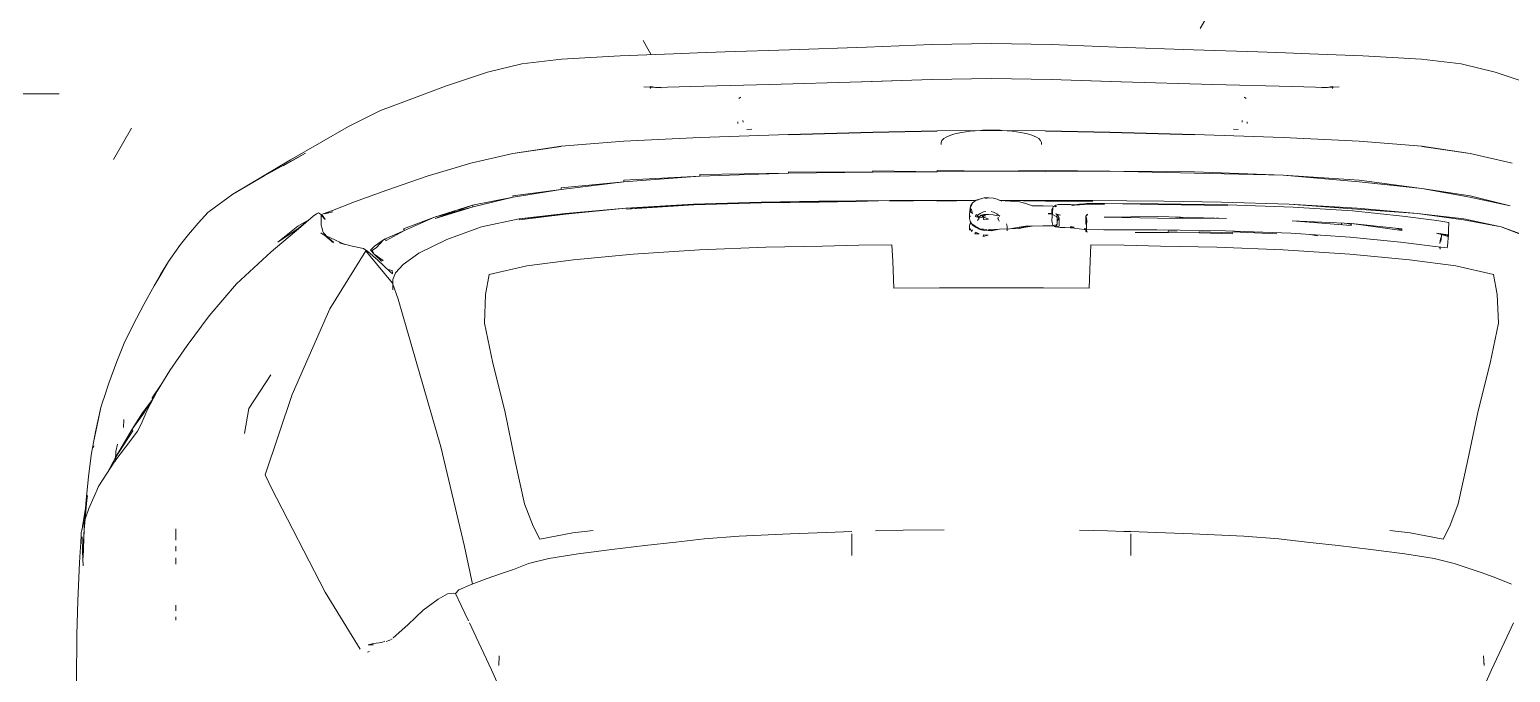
# Model space of a CAD drawing. Header units: millimetres. Extents: x -11245 to 24889, y -43080 to -3800.
# Drawn here: x 16172 to 17546, y -38535 to -37938 of the extents above; entities that cross this region are included whole.
import ezdxf

# ---------------------------------------------------------------- set-up
doc = ezdxf.new("R2010")
doc.units = ezdxf.units.MM
doc.layers.add('A-FLOR-PATT', color=8, linetype='Continuous', lineweight=18)
doc.layers.add('G-IMPT', color=8, linetype='Continuous', lineweight=9)

# ---------------------------------------------------------------- blocks, each defined once
blk = doc.blocks.new('CRT_Fiat Punto - Punto_dwg-985961-PONTOS HIDRÁULICOS GARAGEM')
at = {"layer": 'G-IMPT'}
for p, q in [((828.59, 187.19), (834, 187.49)), ((834, 187.49), (838.93, 187.67)), ((838.93, 187.67), (841.14, 187.75)), ((843.69, 187.84), (841.14, 187.75)), ((843.69, 187.84), (849.64, 188.05)), ((856.75, 188.3), (849.64, 188.05)), ((862.79, 188.52), (856.75, 188.3)), ((868.29, 188.62), (862.79, 188.52)), ((868.29, 188.62), (873.79, 188.52)), ((873.79, 188.52), (879.82, 188.3)), ((879.82, 188.3), (886.94, 188.05)), ((886.94, 188.05), (892.89, 187.84)), ((892.89, 187.84), (895.44, 187.75)), ((897.64, 187.67), (895.44, 187.75)), ((897.64, 187.67), (902.57, 187.49)), ((907.98, 187.19), (902.57, 187.49)), ((821.77, 185.97), (817.89, 184.68)), ((824.93, 186.75), (821.77, 185.97)), ((824.93, 186.75), (828.59, 187.19)), ((907.98, 187.19), (911.64, 186.75)), ((911.64, 186.75), (914.8, 185.97)), ((914.8, 185.97), (918.68, 184.68)), ((814.27, 183.34), (817.89, 184.68)), ((836.18, 184.63), (837.34, 184.55)), ((836.18, 184.63), (837.79, 184.53)), ((836.8, 184.46), (836.8, 184.66)), ((836.8, 184.66), (837.34, 184.55)), ((840.49, 184.64), (837.34, 184.55)), ((840.49, 184.64), (847.84, 184.84)), ((856.3, 185.09), (847.84, 184.84)), ((862.79, 185.29), (856.3, 185.09)), ((856.35, 185.08), (862.79, 185.3)), ((856.35, 185.08), (862.79, 185.29)), ((868.29, 185.39), (862.79, 185.3)), ((868.29, 185.39), (873.79, 185.3)), ((873.79, 185.3), (880.22, 185.08)), ((873.79, 185.29), (880.22, 185.08)), ((873.79, 185.29), (880.27, 185.09)), ((880.27, 185.09), (888.74, 184.84)), ((888.74, 184.84), (896.09, 184.64)), ((896.09, 184.64), (899.24, 184.55)), ((900.39, 184.63), (898.78, 184.53)), ((899.77, 184.66), (899.24, 184.55)), ((900.39, 184.63), (899.24, 184.55)), ((899.77, 184.46), (899.77, 184.66)), ((814.27, 183.34), (811.89, 182.43)), ((837.34, 184.55), (837.79, 184.53)), ((844.97, 183.56), (845.08, 183.63)), ((845.08, 183.63), (845.14, 183.66)), ((891.69, 183.63), (891.63, 183.66)), ((891.69, 183.63), (891.8, 183.56)), ((898.78, 184.53), (899.24, 184.55)), ((808.93, 180.95), (811.89, 182.43)), ((803.56, 177.88), (808.93, 180.95)), ((844.87, 181.24), (844.88, 181.38)), ((845.34, 181.52), (845.35, 181.36)), ((846.16, 180.72), (845.7, 180.69)), ((857.35, 180.44), (863.29, 180.56)), ((857.35, 180.41), (863.29, 180.53)), ((857.35, 180.41), (863.29, 180.53)), ((868.29, 180.6), (863.29, 180.56)), ((865.53, 180.42), (866.33, 180.53)), ((866.33, 180.53), (867.27, 180.59)), ((867.45, 180.61), (867.27, 180.59)), ((867.45, 180.61), (868.27, 180.63)), ((868.27, 180.63), (869.09, 180.61)), ((873.29, 180.56), (868.29, 180.6)), ((869.09, 180.61), (869.27, 180.59)), ((870.21, 180.53), (869.27, 180.59)), ((870.21, 180.53), (871.01, 180.42)), ((879.22, 180.44), (873.29, 180.56)), ((879.22, 180.41), (873.29, 180.53)), ((879.22, 180.41), (873.29, 180.53)), ((890.62, 180.72), (891.07, 180.69)), ((891.43, 181.52), (891.42, 181.36)), ((891.89, 181.38), (891.9, 181.24)), ((824.09, 178.46), (828.55, 179.13)), ((824.09, 178.46), (828.55, 179.11)), ((828.55, 179.11), (824.09, 178.46)), ((828.55, 179.13), (834.34, 179.61)), ((841.36, 179.95), (834.34, 179.61)), ((841.36, 179.95), (849.54, 180.23)), ((849.54, 180.23), (857.35, 180.44)), ((857.35, 180.41), (849.54, 180.19)), ((849.54, 180.19), (857.35, 180.41)), ((863.72, 179.66), (863.64, 179.49)), ((863.64, 179.49), (863.64, 179.3)), ((863.72, 179.66), (863.88, 179.86)), ((864.1, 179.99), (863.88, 179.86)), ((864.1, 179.99), (864.53, 180.17)), ((864.91, 180.28), (864.53, 180.17)), ((864.91, 180.28), (865.53, 180.42)), ((871.62, 180.28), (871.01, 180.42)), ((871.62, 180.28), (872.01, 180.17)), ((872.01, 180.17), (872.44, 179.99)), ((872.44, 179.99), (872.66, 179.86)), ((872.82, 179.66), (872.66, 179.86)), ((872.82, 179.66), (872.9, 179.49)), ((872.9, 179.49), (872.9, 179.3)), ((879.22, 180.44), (887.04, 180.23)), ((879.22, 180.41), (887.04, 180.19)), ((879.22, 180.41), (887.04, 180.19)), ((895.21, 179.95), (887.04, 180.23)), ((902.24, 179.61), (895.21, 179.95)), ((908.02, 179.13), (902.24, 179.61)), ((908.02, 179.13), (912.49, 178.46)), ((908.02, 179.11), (912.49, 178.46)), ((908.02, 179.11), (912.49, 178.46)), ((798.24, 174.72), (803.56, 177.88)), ((804.95, 178.49), (801.14, 176.41)), ((804.95, 178.49), (802.88, 177.33)), ((820.21, 177.57), (824.09, 178.46)), ((916.36, 177.57), (912.49, 178.46)), ((798.24, 174.72), (801.14, 176.41)), ((816.19, 176.36), (812.46, 175.08)), ((816.19, 176.36), (820.21, 177.57)), ((799.53, 175.45), (798.24, 174.72)), ((812.46, 175.08), (809.48, 173.99)), ((798.24, 174.72), (796.06, 173.11)), ((807.46, 173.21), (809.48, 173.99)), ((816.87, 172.6), (820.38, 173.68)), ((834.54, 173.41), (840.79, 173.79)), ((840.79, 173.79), (847.04, 173.98)), ((852.36, 174.05), (847.04, 173.98)), ((852.36, 174.05), (855.79, 174.1)), ((868.04, 174.37), (868.48, 174.33)), ((868.48, 174.33), (868.57, 174.31)), ((868.57, 174.31), (868.82, 174.25)), ((868.89, 174.22), (868.82, 174.25)), ((868.89, 174.22), (869.24, 174.06)), ((869.08, 174.13), (869.24, 174.06)), ((869.08, 174.13), (870.03, 174.07)), ((873.28, 174.07), (869.17, 174.13)), ((870.89, 174), (870.03, 174.07)), ((870.89, 174), (871.47, 173.85)), ((872.06, 173.62), (871.47, 173.85)), ((872.06, 173.62), (873.06, 173.63)), ((873.94, 173.61), (873.06, 173.63)), ((873.29, 174.14), (877.66, 174.13)), ((873.99, 173.53), (874.24, 173.69)), ((874.24, 173.69), (874.49, 173.77)), ((874.68, 173.76), (874.49, 173.77)), ((874.68, 173.76), (875.13, 173.75)), ((875.58, 173.75), (875.13, 173.75)), ((876.89, 173.83), (876.43, 173.79)), ((876.89, 173.83), (877.06, 173.84)), ((877.06, 173.84), (878.73, 173.84)), ((877.66, 174.13), (880.78, 174.1)), ((884.21, 174.06), (880.78, 174.1)), ((889.53, 173.98), (884.21, 174.06)), ((895.78, 173.8), (889.53, 173.98)), ((890.09, 173.72), (896.15, 173.51)), ((795.04, 172.04), (795.98, 173.04)), ((796.06, 173.11), (795.98, 173.04)), ((804.52, 171.68), (805.66, 172.67)), ((805.98, 172.91), (805.66, 172.67)), ((806.15, 172.99), (805.98, 172.91)), ((806.15, 172.99), (806.53, 172.74)), ((806.4, 172.3), (806.39, 172.09)), ((806.59, 172.89), (806.4, 172.79)), ((806.4, 172.73), (806.4, 172.79)), ((806.4, 172.79), (806.69, 172.46)), ((806.4, 172.79), (806.78, 172.39)), ((806.4, 172.73), (806.4, 172.54)), ((806.4, 172.3), (806.4, 172.54)), ((806.53, 172.74), (806.58, 172.7)), ((806.53, 172.74), (806.76, 172.38)), ((806.53, 172.74), (806.53, 172.74)), ((806.58, 172.62), (806.53, 172.74)), ((807.46, 173.21), (806.59, 172.89)), ((806.73, 172.89), (807.48, 173.07)), ((806.73, 172.89), (807.06, 172.99)), ((807.06, 172.99), (807.48, 173.08)), ((821.21, 171.68), (824.69, 172.42)), ((824.69, 172.42), (828.95, 172.92)), ((866.27, 172.87), (866.28, 173.15)), ((866.27, 172.47), (866.27, 172.87)), ((866.31, 173.41), (866.28, 173.15)), ((866.33, 172.72), (866.33, 172.61)), ((866.89, 172.61), (867.03, 172.67)), ((867.08, 172.82), (866.97, 172.71)), ((867, 172.27), (867.14, 172.54)), ((867.08, 172.82), (867.25, 172.94)), ((867.13, 172.49), (867.1, 172.63)), ((867.1, 172.63), (867.11, 172.41)), ((867.11, 172.41), (867.14, 172.54)), ((867.37, 173), (867.25, 172.94)), ((867.56, 172.72), (867.27, 172.73)), ((867.34, 172.56), (867.49, 172.62)), ((867.37, 173), (867.56, 173.08)), ((867.56, 173.08), (867.78, 173.12)), ((867.58, 172.82), (868.01, 172.84)), ((867.74, 172.68), (867.68, 172.79)), ((868.01, 172.84), (868.45, 172.8)), ((868.25, 173.12), (868.47, 173.06)), ((868.45, 172.8), (868.85, 172.7)), ((868.47, 173.06), (868.66, 172.97)), ((868.66, 172.97), (868.78, 172.91)), ((868.95, 172.78), (868.78, 172.91)), ((869.05, 172.67), (868.86, 172.81)), ((869, 172.23), (868.88, 172.51)), ((868.88, 172.51), (868.9, 172.37)), ((868.92, 172.6), (868.89, 172.46)), ((868.92, 172.6), (868.9, 172.37)), ((869.05, 172.67), (868.95, 172.78)), ((873.89, 172.93), (873.51, 172.94)), ((873.55, 172.86), (873.89, 172.91)), ((873.85, 172.26), (873.88, 172.7)), ((873.85, 172.26), (873.88, 172.11)), ((873.86, 173.12), (873.9, 173.29)), ((873.88, 172.7), (873.86, 173.12)), ((873.93, 172.84), (873.86, 172.98)), ((873.92, 172.55), (873.87, 172.44)), ((873.94, 173.41), (873.88, 172.7)), ((873.94, 173.41), (873.88, 172.84)), ((873.88, 172.98), (873.89, 173.12)), ((873.88, 172.84), (873.89, 173.12)), ((873.88, 172.63), (873.88, 172.84)), ((873.88, 172.7), (873.88, 172.84)), ((873.94, 173.41), (873.9, 173.29)), ((874.3, 173.57), (873.94, 173.61)), ((873.94, 173.41), (873.99, 173.53)), ((874.3, 173.57), (874.18, 173.53)), ((874.38, 172.8), (874.23, 172.88)), ((874.23, 172.88), (874.66, 172.78)), ((874.36, 172.48), (874.28, 172.65)), ((874.36, 172.48), (874.35, 172.21)), ((874.38, 172.8), (874.66, 172.78)), ((877, 171.99), (877.01, 172.49)), ((877, 171.99), (877.01, 172.49)), ((877, 171.99), (877.01, 172.49)), ((877.15, 172.87), (877.01, 172.67)), ((877.01, 172.49), (877.01, 172.67)), ((877.08, 172.25), (877.01, 172.67)), ((877.08, 172.25), (877.01, 172.67)), ((877.01, 172.49), (877.01, 172.67)), ((877.01, 172.49), (877.01, 172.67)), ((877.01, 172.67), (877.08, 172.41)), ((877.09, 172.72), (877.15, 172.87)), ((885.29, 172.49), (886.37, 172.58)), ((885.29, 172.49), (886.37, 172.58)), ((889.06, 172.5), (889.28, 172.48)), ((889.06, 172.5), (889.28, 172.48)), ((901.63, 173.17), (896.15, 173.51)), ((901.63, 173.17), (906.25, 172.69)), ((909.42, 172.28), (906.25, 172.69)), ((910.51, 172.11), (909.42, 172.28)), ((793.43, 170.05), (794.16, 171)), ((795.04, 172.04), (794.16, 171)), ((804.52, 171.68), (801.78, 169.39)), ((806.6, 170.99), (806.36, 171.13)), ((806.36, 171.13), (806.73, 170.88)), ((806.41, 171.85), (806.39, 172.09)), ((806.41, 171.85), (806.48, 171.54)), ((806.56, 171.26), (806.48, 171.54)), ((806.56, 171.26), (806.61, 171.14)), ((807.25, 170.68), (806.6, 170.99)), ((806.61, 171.14), (806.99, 170.73)), ((817.99, 170.51), (821.21, 171.68)), ((866.25, 171.78), (866.32, 172.04)), ((866.25, 171.78), (866.25, 171.59)), ((866.25, 171.4), (866.25, 171.59)), ((866.48, 171.27), (866.31, 171.52)), ((866.48, 171.27), (866.53, 171.42)), ((867.34, 171.43), (867.54, 171.48)), ((868.32, 171.34), (868.12, 171.44)), ((869.03, 171.49), (869.98, 171.52)), ((869.68, 171.98), (869.73, 171.72)), ((869.73, 171.72), (869.73, 171.53)), ((869.73, 171.34), (869.73, 171.53)), ((870.85, 171.54), (871.43, 171.66)), ((873.91, 171.78), (873.03, 171.79)), ((873.91, 171.98), (873.88, 172.11)), ((873.91, 171.98), (873.96, 171.86)), ((874.27, 171.8), (873.91, 171.78)), ((874.2, 171.7), (873.96, 171.86)), ((874.15, 171.89), (874.18, 171.89)), ((874.2, 171.7), (874.64, 171.63)), ((874.35, 171.93), (874.35, 172.21)), ((874.64, 171.63), (875.09, 171.62)), ((875.09, 171.62), (875.55, 171.6)), ((875.93, 171.58), (875.73, 171.6)), ((876.39, 171.52), (875.93, 171.58)), ((876.85, 171.46), (876.39, 171.52)), ((876.85, 171.54), (877.02, 171.52)), ((877.02, 171.44), (876.85, 171.46)), ((876.99, 171.29), (876.99, 171.49)), ((876.99, 171.29), (876.99, 171.49)), ((876.99, 171.29), (876.99, 171.49)), ((876.99, 171.29), (877.06, 171.37)), ((876.99, 171.29), (877.06, 171.37)), ((876.99, 171.29), (877.12, 171.19)), ((876.99, 171.29), (877.12, 171.19)), ((877, 171.99), (877.08, 172.25)), ((877, 171.99), (877.08, 172.25)), ((877, 171.99), (877.07, 171.81)), ((877, 171.99), (877.07, 171.81)), ((878.67, 171.43), (877.02, 171.44)), ((877.06, 171.37), (877.07, 171.81)), ((877.12, 171.19), (877.06, 171.37)), ((877.07, 171.81), (877.08, 172.25)), ((878.67, 171.43), (883.56, 171.41)), ((884.6, 171.17), (881.56, 171.17)), ((883.56, 171.41), (889.91, 171.32)), ((884.6, 171.34), (885.43, 171.28)), ((884.6, 171.34), (885.43, 171.28)), ((884.6, 171.25), (884.6, 171.17)), ((884.6, 171.25), (884.6, 171.17)), ((884.6, 171.17), (887.46, 171.14)), ((887.47, 171.22), (887.46, 171.14)), ((887.47, 171.22), (887.46, 171.14)), ((890.56, 171.06), (887.46, 171.14)), ((890.57, 171.14), (887.47, 171.22)), ((889.91, 171.32), (895.94, 171.1)), ((890.57, 171.23), (894.65, 171.05)), ((890.57, 171.23), (894.65, 171.05)), ((898.4, 170.87), (897.69, 170.99)), ((898.4, 170.87), (897.69, 170.99)), ((900.61, 172.04), (900.6, 171.9)), ((900.61, 172.04), (900.6, 171.9)), ((901.12, 172.01), (901.52, 171.92)), ((901.12, 172.01), (901.52, 171.92)), ((906.18, 171.43), (905.59, 171.57)), ((906.18, 171.43), (905.59, 171.57)), ((909.76, 171.07), (909.84, 171)), ((909.76, 171.07), (909.84, 171)), ((909.83, 170.82), (909.84, 171)), ((909.83, 170.82), (909.84, 171)), ((909.84, 171.03), (909.98, 171.03)), ((910.37, 170.91), (909.86, 170.97)), ((910.39, 170.99), (910.37, 170.8)), ((910.46, 170.97), (910.45, 170.81)), ((910.46, 170.66), (910.47, 170.93)), ((910.49, 171.14), (910.47, 171.51)), ((910.47, 171.51), (910.47, 170.93)), ((910.47, 170.93), (910.48, 171.28)), ((910.49, 171.14), (910.47, 170.93)), ((910.49, 171.64), (910.48, 171.28)), ((910.51, 171.85), (910.49, 171.64)), ((910.51, 171.85), (910.51, 172.11)), ((792.9, 169.31), (793.43, 170.05)), ((806.73, 170.88), (807.54, 170.22)), ((806.99, 170.73), (807.53, 170.27)), ((807.25, 170.68), (808.59, 170.05)), ((808.08, 170.23), (808.59, 170.05)), ((808.08, 170.23), (809.25, 169.91)), ((809.25, 169.91), (810.31, 169.69)), ((810.31, 169.69), (810.71, 169.42)), ((815.43, 169.25), (817.99, 170.51)), ((910.35, 169.76), (909.25, 169.87)), ((909.72, 169.83), (909.64, 169.72)), ((909.72, 169.83), (909.64, 169.72)), ((909.69, 170.16), (909.74, 170.59)), ((909.7, 169.63), (909.72, 169.82)), ((909.7, 169.63), (909.72, 169.82)), ((909.7, 169.63), (909.72, 169.82)), ((909.83, 170.82), (909.74, 170.59)), ((909.83, 170.82), (909.74, 170.59)), ((909.77, 170.33), (909.83, 170.82)), ((909.77, 170.33), (909.83, 170.82)), ((910.35, 169.76), (910.38, 169.89)), ((910.38, 169.89), (910.42, 170.27)), ((910.46, 170.66), (910.42, 170.27)), ((790.98, 166.26), (792.31, 168.49)), ((792.31, 168.49), (791.58, 167.28)), ((791.72, 167.49), (792.31, 168.49)), ((792.31, 168.49), (792.9, 169.31)), ((798.6, 166.44), (801.78, 169.39)), ((807.2, 164.12), (810.53, 169.47)), ((810.53, 169.47), (810.78, 169.17)), ((810.71, 169.42), (811.62, 168.62)), ((810.78, 169.17), (813, 166.5)), ((811.62, 168.62), (812.77, 167.55)), ((813.96, 168.21), (813.26, 167.46)), ((815.43, 169.25), (813.96, 168.21)), ((790.98, 166.26), (791.72, 167.49)), ((790.98, 166.26), (791.58, 167.28)), ((812.98, 167.36), (812.77, 167.55)), ((813.03, 166.83), (813.26, 167.46)), ((813.03, 166.49), (813.03, 166.83)), ((790.02, 164.53), (790.98, 166.26)), ((798.6, 166.44), (796.05, 163.47)), ((813.5, 165.01), (813, 166.5)), ((813.03, 166.49), (813.03, 165.87)), ((789.01, 162.57), (790.02, 164.53)), ((803.73, 156.2), (807.2, 164.12)), ((817.46, 151.37), (813.5, 165.01)), ((794.03, 160.73), (796.05, 163.47)), ((789.01, 162.57), (788.22, 160.96)), ((787.53, 159.26), (788.22, 160.96)), ((794.03, 160.73), (792.43, 158.44)), ((787.53, 159.26), (786.81, 157.25)), ((786.39, 156.03), (786.81, 157.25)), ((792.43, 158.44), (791.26, 156.53)), ((786.2, 155.51), (786.39, 156.03)), ((803.73, 156.2), (801.22, 148.78)), ((786.07, 155.02), (785.37, 151.77)), ((786.07, 155.02), (785.57, 152.76)), ((786.07, 155.02), (785.84, 153.95)), ((786.07, 155.02), (786.2, 155.51)), ((785.84, 153.95), (785.37, 151.77)), ((788.14, 153.17), (788.19, 153.89)), ((789.77, 153.47), (789.44, 152.83)), ((785.37, 151.77), (785.19, 150.79)), ((785.57, 152.76), (785.37, 151.77)), ((788.82, 151.99), (787.36, 150.07)), ((788.82, 151.99), (789.44, 152.83)), ((785.19, 150.79), (785.14, 150.36)), ((785.41, 151.47), (785.38, 151.33)), ((787.46, 150.95), (787.41, 150.18)), ((787.46, 150.95), (787.59, 151.62)), ((819.65, 142.18), (817.46, 151.37)), ((784.93, 148.6), (785.14, 150.36)), ((785.88, 147.79), (787.36, 150.07)), ((787.44, 150.36), (787.4, 150.12)), ((787.41, 150.18), (787.41, 150.02)), ((784.93, 148.6), (784.7, 146.47)), ((785.88, 147.79), (784.94, 145.69)), ((785.86, 147.75), (785.74, 147.49)), ((801.22, 148.78), (801.82, 147.57)), ((784.76, 146.45), (784.51, 143.71)), ((784.54, 144.45), (784.7, 146.47)), ((784.82, 146.88), (784.59, 145.33)), ((784.76, 146.45), (784.82, 146.88)), ((801.82, 147.57), (806.77, 137.97)), ((784.4, 144.09), (784.94, 145.69)), ((784.41, 144.24), (784.59, 145.33)), ((784.25, 143.46), (784.4, 144.09)), ((784.31, 143.64), (784.33, 143.77)), ((784.41, 144.24), (784.33, 143.77)), ((784.44, 141.17), (784.51, 143.71)), ((784.54, 144.45), (784.46, 142.57)), ((792.97, 143.17), (792.97, 143.81)), ((853.87, 143.51), (855.4, 143.56)), ((860.15, 143.67), (857.58, 143.62)), ((863.92, 143.7), (860.15, 143.67)), ((876.42, 143.67), (878.99, 143.61)), ((880.51, 143.57), (878.99, 143.61)), ((881.17, 143.55), (880.51, 143.57)), ((882.7, 143.51), (881.17, 143.55)), ((784.15, 141.68), (784.2, 142.55)), ((784.23, 143.18), (784.2, 142.55)), ((784.25, 143.46), (784.23, 143.18)), ((784.33, 143.06), (784.38, 141.72)), ((784.46, 142.57), (784.45, 142.09)), ((792.97, 142.75), (792.97, 143.39)), ((792.97, 141.74), (792.97, 142.22)), ((833.25, 141.9), (836.28, 142.26)), ((836.28, 142.26), (839.15, 142.59)), ((839.15, 142.59), (841.76, 142.88)), ((841.76, 142.88), (844.98, 143.13)), ((844.98, 143.13), (849.71, 143.35)), ((849.71, 143.35), (853.87, 143.51)), ((855.4, 143.36), (855.4, 143.24)), ((855.4, 142.94), (855.4, 143.24)), ((855.4, 142.24), (855.4, 142.94)), ((855.4, 141.34), (855.4, 142.24)), ((881.17, 143.36), (881.17, 143.24)), ((881.17, 142.94), (881.17, 143.24)), ((881.17, 142.94), (881.17, 142.24)), ((881.17, 142.24), (881.17, 141.34)), ((882.7, 143.51), (886.86, 143.35)), ((891.59, 143.13), (886.86, 143.35)), ((891.59, 143.13), (894.81, 142.88)), ((897.42, 142.59), (894.81, 142.88)), ((897.42, 142.59), (900.29, 142.26)), ((903.32, 141.9), (900.29, 142.26)), ((784.15, 141.68), (784.1, 140.69)), ((784.42, 140.39), (784.38, 141.72)), ((784.44, 141.17), (784.45, 142.09)), ((792.97, 140.54), (792.97, 141.12)), ((820.37, 138.7), (819.65, 142.18)), ((827.41, 141.06), (825.55, 140.6)), ((830.13, 141.49), (827.41, 141.06)), ((830.13, 141.49), (833.25, 141.9)), ((903.32, 141.9), (906.44, 141.49)), ((906.44, 141.49), (909.16, 141.06)), ((909.16, 141.06), (911.02, 140.6)), ((784.03, 139.28), (784.1, 140.69)), ((821.72, 139.21), (822.96, 139.65)), ((822.96, 139.65), (824.17, 140.04)), ((824.17, 140.04), (825.55, 140.6)), ((912.38, 140.14), (911.02, 140.6)), ((912.38, 140.14), (913.6, 139.74)), ((914.84, 139.29), (913.6, 139.74)), ((784.03, 139.28), (783.94, 137.15)), ((818.81, 137.85), (819.12, 138.18)), ((819.12, 138.18), (820.24, 138.66)), ((820.24, 138.66), (821.72, 139.21)), ((914.84, 139.29), (916.3, 138.71)), ((783.85, 134.04), (783.94, 137.15)), ((792.97, 136.47), (792.97, 136.76)), ((806.77, 137.97), (809.02, 134.29)), ((817.19, 137.3), (815.83, 136.3)), ((818.08, 137.79), (817.19, 137.3)), ((818.08, 137.79), (818.21, 137.85)), ((818.21, 137.85), (818.62, 137.88)), ((818.8, 137.83), (818.62, 137.88)), ((819.34, 136.72), (818.81, 137.85)), ((820, 135.31), (819.34, 136.72)), ((792.97, 136.24), (792.97, 136.55)), ((792.97, 135.38), (792.97, 135.67)), ((815.83, 136.3), (814.39, 134.93)), ((783.85, 134.04), (783.8, 129.67)), ((809.02, 134.29), (810, 132.7)), ((814.39, 134.93), (813.05, 133.75)), ((820.71, 133.8), (820.09, 135.12)), ((916.48, 135.12), (915.86, 133.8)), ((811.24, 133.23), (810.73, 133.1)), ((810.73, 133.1), (811.22, 133.1)), ((811.24, 133.23), (812.01, 133.32)), ((812.28, 133.43), (812.01, 133.32)), ((812.74, 133.54), (812.4, 133.41)), ((812.74, 133.54), (812.97, 133.66)), ((820.71, 133.8), (822.12, 130.78)), ((915.86, 133.8), (914.45, 130.78)), ((810.68, 132.43), (810.88, 132.47)), ((822.85, 132.08), (822.8, 131.19)), ((822.8, 131.19), (822.81, 131.48)), ((913.72, 132.08), (913.77, 131.19)), ((913.77, 131.19), (913.76, 131.48)), ((822.12, 130.78), (822.73, 129.39)), ((914.45, 130.78), (913.84, 129.39))]:
    blk.add_line(p, q, dxfattribs=at)
at = {"layer": 'G-IMPT', "flags": 128}
for points in [[(868.29, 176.85), (863.29, 176.76), (857.35, 176.73), (849.54, 176.64), (841.36, 176.38), (834.35, 175.84), (828.57, 175.15), (824.12, 174.42), (820.43, 173.55), (816.94, 172.47), (818.73, 173.1)], [(868.29, 176.85), (863.29, 176.9), (863.29, 176.76), (857.35, 176.87), (857.35, 176.73), (849.54, 176.78), (849.54, 176.64), (841.36, 176.52), (841.36, 176.38), (834.34, 175.99), (834.35, 175.84), (828.55, 175.29), (828.57, 175.15), (824.09, 174.55), (824.12, 174.42), (820.38, 173.68)], [(819.1, 173.23), (820.38, 173.68), (820.43, 173.55), (816.87, 172.6), (814.11, 171.37), (812.4, 170.44), (812.26, 170.57)], [(840.79, 173.79), (834.55, 173.34), (840.8, 173.72), (834.54, 173.41), (828.97, 172.86), (824.71, 172.35), (824.69, 172.42), (828.97, 172.86), (828.95, 172.92), (834.54, 173.41)], [(866.85, 174.12), (863.29, 174.07), (863.29, 174.14), (866.88, 174.14)], [(867.75, 174.32), (868.04, 174.37), (867.62, 174.38), (867.18, 174.25), (866.89, 174.15), (866.55, 173.9), (866.47, 173.74), (866.31, 173.41), (866.46, 173.26), (866.54, 172.92)], [(866.54, 172.92), (866.34, 173.09), (866.31, 173.41), (866.35, 173.61), (866.55, 173.9)], [(867, 174.15), (867.18, 174.25), (867.35, 174.27)], [(869.06, 174.14), (873.29, 174.14), (877.65, 174.06), (873.28, 174.07)], [(812.17, 170.48), (811.5, 169.79), (811.11, 169.52), (811.31, 169.17), (810.95, 169.53), (811.34, 169.91), (812.26, 170.57), (814.11, 171.37), (814.01, 171.51), (816.87, 172.6)], [(866.27, 172.47), (866.32, 172.21), (866.55, 171.85)], [(867.28, 172.75), (867.58, 172.82), (867.56, 172.72)], [(867.68, 172.79), (867.49, 172.62), (867.61, 172.65)], [(873.92, 173.29), (873.89, 173.12), (873.86, 173.27), (873.94, 173.41)], [(873.93, 172.84), (874.14, 172.72), (874.28, 172.65), (874.38, 172.8), (874.55, 172.54), (874.54, 172.15), (874.54, 171.77), (874.43, 171.7), (874.27, 171.8)], [(874.35, 172.21), (874.55, 172.54), (874.28, 172.65)], [(866.32, 172.04), (866.32, 171.91), (866.37, 172.13)], [(868.42, 171.37), (867.99, 171.35), (867.56, 171.39), (867.16, 171.49), (866.82, 171.65), (866.55, 171.85), (866.39, 172.09)], [(866.49, 171.96), (866.77, 171.75), (867.16, 171.49), (867.54, 171.48), (867.99, 171.35), (867.99, 171.43), (868.44, 171.46), (869.03, 171.49), (868.42, 171.37)], [(867.86, 171.45), (867.65, 171.35), (867.34, 171.43), (867.08, 171.56), (866.93, 171.67)], [(873.03, 171.79), (872.06, 171.77), (871.44, 171.77), (870.84, 171.65)], [(870.84, 171.65), (871.43, 171.66), (872.06, 171.77)], [(874.35, 171.93), (874.27, 171.8), (874.29, 171.92)], [(875.55, 171.68), (875.73, 171.68), (875.93, 171.66)], [(875.93, 171.66), (875.73, 171.6), (875.55, 171.6)], [(895.94, 171.1), (901.4, 170.75), (906.06, 170.27), (909.25, 169.87)], [(910.46, 170.97), (909.38, 171.11), (910.45, 170.81)], [(915.09, 162.8), (914.99, 165.45), (914.65, 167.3), (911.17, 168.09), (906.87, 168.64), (901.36, 169.16), (895.23, 169.58), (889.1, 169.81), (883.89, 169.92), (880.53, 170), (877.47, 170.04), (877.4, 168.51), (877.3, 166.02), (873.09, 166.05), (868.29, 166.05), (863.48, 166.05), (859.27, 166.02), (859.17, 168.51), (859.1, 170.04), (856.04, 170), (852.68, 169.92), (847.47, 169.81), (841.34, 169.58), (835.21, 169.16), (829.7, 168.64), (825.4, 168.09), (821.92, 167.3), (821.58, 165.45), (821.48, 162.8), (822.24, 159.09), (823.35, 154.7), (824.32, 150.04), (825.18, 146.13), (825.97, 144.04), (826.59, 142.85), (829.63, 143.44), (831.5, 143.66)], [(913.22, 154.7), (914.33, 159.09), (915.09, 162.8), (914.99, 165.45), (914.65, 167.3), (911.17, 168.09), (906.87, 168.64), (901.36, 169.16), (895.23, 169.58), (889.1, 169.81), (883.89, 169.92), (880.53, 170), (877.47, 170.04), (877.4, 168.51), (877.3, 166.02), (873.09, 166.05), (868.29, 166.05), (863.48, 166.05), (859.27, 166.02), (859.17, 168.51), (859.1, 170.04), (856.04, 170), (852.68, 169.92), (847.47, 169.81), (841.34, 169.58), (835.21, 169.16), (829.7, 168.64), (825.4, 168.09), (821.92, 167.3), (821.58, 165.45), (821.48, 162.8), (822.24, 159.09), (823.35, 154.7), (824.32, 150.04), (825.18, 146.13), (825.97, 144.04), (826.59, 142.85), (829.63, 143.44), (831.5, 143.66)], [(812.6, 167.77), (812.96, 167.67), (812.98, 167.38)], [(905.07, 143.66), (906.94, 143.44), (909.98, 142.85), (910.6, 144.04), (911.39, 146.13), (912.25, 150.04), (913.22, 154.7), (914.33, 159.09), (915.09, 162.8)], [(801.76, 158.02), (799.72, 154.93), (799.31, 152.61)], [(791.58, 157.05), (790.79, 155.89), (790.83, 155.75), (789.95, 154.36), (788.96, 153.01)], [(788.96, 153.01), (789.91, 154.51), (790.83, 155.75), (790.95, 155.96)], [(791.22, 156.45), (790.35, 154.77), (789.77, 153.47)], [(905.07, 143.66), (906.94, 143.44), (909.98, 142.85), (910.6, 144.04), (911.39, 146.13), (912.25, 150.04), (913.22, 154.7)], [(786.63, 148.94), (787.41, 150.38), (789, 152.86), (788.96, 153.01), (787.41, 150.38), (787.54, 150.3)]]:
    blk.add_lwpolyline(points, dxfattribs=at)
for points in [[(916.18, 173.63), (912.46, 174.42), (908.02, 175.24), (902.23, 175.84), (895.21, 176.47), (887.04, 176.64), (879.22, 176.82), (873.29, 176.76), (868.29, 176.85), (873.29, 176.9), (879.22, 176.82), (887.04, 176.78), (895.21, 176.47), (902.24, 175.99), (908.02, 175.24), (912.49, 174.55)], [(840.8, 173.72), (847.05, 173.91), (852.37, 173.98), (855.8, 174.03), (858.91, 174.13), (858.92, 174.06), (863.29, 174.14), (858.91, 174.13), (855.79, 174.1), (855.8, 174.03), (852.36, 174.05), (852.37, 173.98), (847.04, 173.98)], [(875.58, 173.75), (875.77, 173.67), (875.97, 173.68), (876.43, 173.72), (876.89, 173.77), (877.06, 173.78), (878.73, 173.77), (877.06, 173.84), (876.89, 173.77), (876.43, 173.79), (875.97, 173.74), (875.77, 173.73)], [(878.73, 173.84), (883.67, 173.75), (890.08, 173.66), (890.09, 173.72), (883.68, 173.81)], [(918.56, 170.45), (915.35, 171.68), (911.86, 172.35), (907.62, 172.93), (902.02, 173.34), (895.78, 173.8), (902.04, 173.41), (907.62, 172.93), (911.89, 172.42), (915.35, 171.68), (918.59, 170.51), (921.14, 169.25)], [(802.39, 170.27), (804.27, 171.54), (805.25, 172.34), (804.25, 171.75)], [(866.78, 172.64), (867.16, 172.55), (867.59, 172.58), (867.3, 172.78), (867.16, 172.55), (866.87, 172.83)], [(868.01, 172.4), (867.56, 172.36), (867.59, 172.58)], [(873.88, 172.98), (873.88, 172.83), (873.86, 172.98), (873.86, 173.12)], [(878.7, 172.59), (883.62, 172.66), (889.99, 172.47), (883.61, 172.5)], [(866.75, 171.06), (867.14, 171.05), (866.8, 171.21)], [(867.53, 170.79), (867.98, 170.91), (867.55, 170.95)], [(870.85, 171.54), (869.98, 171.52), (870.84, 171.65)], [(906.18, 171.51), (901.53, 171.99), (896.04, 172.25), (901.51, 171.83), (901.53, 171.99), (906.17, 171.35)], [(811.31, 169.17), (812.14, 168.59), (811.97, 168.52)]]:
    blk.add_lwpolyline(points, close=True, dxfattribs=at)
blk = doc.blocks.new('CRT_Fiat Punto - Fiat punto 2-985965-PONTOS HIDRÁULICOS GARAGEM')
at = {"xscale": 10.05298727948713, "yscale": 10.05298727948713, "zscale": 10.05298727948713}
blk.add_blockref('CRT_Fiat Punto - Punto_dwg-985961-PONTOS HIDRÁULICOS GARAGEM', (-8728.9, 102.4), dxfattribs=at)

msp = doc.modelspace()

# ---------------------------------------------------------------- hatches: boundary and pattern name
at = {"layer": 'A-FLOR-PATT', "lineweight": 9}
h = msp.add_hatch(dxfattribs=at)
h.set_pattern_fill('FP_1', color=9, style=0, pattern_type=2)
h.set_pattern_definition([(0, (60868.92, 0), (812.8, 203.2), [33.528, -576.072, 33.528, -576.072, -3251.2]), (0, (60868.92, 0), (812.8, 203.2), [-1219.2, 33.528, -1185.672, 33.528, -576.072, -1422.4]), (0, (60868.92, 0), (812.8, 203.2), [-3048, 33.528, -372.872, 33.528, -982.472]), (120, (61173.72, 101.6), (-582.37636, 602.30545), [33.528, -576.072, 33.528, -576.072, -3251.2]), (120, (61173.72, 101.6), (-582.37636, 602.30545), [-1219.2, 33.528, -1185.672, 33.528, -576.072, -1422.4]), (120, (61173.72, 101.6), (-582.37636, 602.30545), [-3048, 33.528, -372.872, 33.528, -982.472]), (240, (61275.32, 508), (-230.42364, -805.50545), [33.528, -576.072, 33.528, -576.072, -3251.2]), (240, (61275.32, 508), (-230.42364, -805.50545), [-1219.2, 33.528, -1185.672, 33.528, -576.072, -1422.4]), (240, (61275.32, 508), (-230.42364, -805.50545), [-3048, 33.528, -372.872, 33.528, -982.472])])
h.paths.add_polyline_path([(15159.3, -39194.7), (15159.3, -38320.7), (15074.3, -38319.7), (15074.3, -38220.7), (15084.3, -38220.7), (15084.3, -37249.7), (14884.3, -37249.7), (14884.3, -37259.7), (12284.3, -37259.7), (12284.3, -37249.7), (12084.3, -37249.7), (12084.3, -42889.7), (15084.3, -42889.7), (15084.3, -41918.7), (15074.3, -41918.7), (15074.3, -41818.7), (15159.3, -41818.7), (15159.3, -40944.7), (15129.3, -40944.7), (15129.3, -39194.7)])
h.paths.add_polyline_path([(21264.3, -43069.7), (21264.3, -41379.7), (21254.3, -41379.7), (21254.3, -41324.7), (21255.8, -41321.1), (21259.3, -41319.7), (21414.3, -41319.7), (21414.3, -41329.7), (21449.3, -41329.7), (21452.8, -41331.1), (21454.3, -41334.7), (21454.3, -41379.7), (21444.3, -41379.7), (21444.3, -42879.7), (24444.3, -42879.7), (24444.3, -40429.7), (21444.3, -40429.7), (21444.3, -40479.7), (21454.3, -40479.7), (21454.3, -40524.7), (21452.8, -40528.2), (21449.3, -40529.7), (22244.3, -40529.7), (22244.3, -40559.7), (21444.3, -40559.7), (21444.3, -40529.7), (21414.3, -40529.7), (21414.3, -40539.7), (21259.3, -40539.7), (21255.8, -40538.2), (21254.3, -40534.7), (21254.3, -40479.7), (21264.3, -40479.7), (21264.3, -40048.7), (21254.3, -40048.7), (21254.3, -39948.7), (21264.3, -39948.7), (21264.3, -37550.7), (21254.3, -37549.7), (21254.3, -37469.7), (15264.3, -37469.7), (15264.3, -38220.7), (15274.3, -38220.7), (15274.3, -38320.7), (15189.3, -38320.7), (15189.3, -39194.7), (15159.3, -39194.7), (15159.3, -40944.7), (15189.3, -40944.7), (15189.3, -41818.7), (15274.3, -41819.7), (15274.3, -41918.7), (15264.3, -41918.7), (15264.3, -42421.3), (15266.8, -42419.6), (15269.3, -42421.3), (15269.3, -42424.4), (15270.7, -42424.4), (15271.8, -42425.2), (15274.8, -42432.8), (15306.9, -42432), (15310, -42426.9), (15312.1, -42422.7), (15314.1, -42421), (15317.8, -42424.1), (15321.2, -42420.7), (15325, -42426.9), (15329.5, -42433.3), (15331.5, -42433.7), (15360.6, -42437.8), (15360.9, -42438.9), (15361.9, -42439.2), (15360.9, -42444.6), (15362.9, -42445.3), (15362.9, -42447), (15360.9, -42449), (15361.9, -42450.1), (15359.3, -42451.9), (15350.5, -42453.7), (15328.1, -42457.3), (15324.4, -42464.4), (15322.7, -42468.3), (15315.4, -42468.8), (15311.4, -42468.1), (15309.4, -42461.2), (15306, -42456.4), (15274.6, -42457.6), (15270.7, -42464.1), (15269.3, -42464.9), (15269.3, -42468), (15266.8, -42469.7), (15264.3, -42468), (15264.3, -43069.7), (18204.7, -43069.7)])
h.paths.add_polyline_path([(15317.5, -42444.6), (15316.5, -42441.6), (15315.3, -42443.8), (15316, -42444)])
h.paths.add_polyline_path([(15317.5, -42448.7), (15316.8, -42445.2), (15314.3, -42445.8), (15316.8, -42448.1)])
h.paths.add_polyline_path([(15362.5, -42444.6), (15362.5, -42442.3), (15363.5, -42442.7), (15362.9, -42444)])
h.paths.add_polyline_path([(17064.3, -41949.7), (16997, -41947.8), (16913.1, -41940.4), (16835, -41930.3), (16829.5, -41928.3), (16827.9, -41924.4), (16783.8, -41917.1), (16672.9, -41895.6), (16606.6, -41861), (16581, -41847.3), (16545.6, -41825.4), (16491, -41784.4), (16441.6, -41741.1), (16397.3, -41694.1), (16346.7, -41628), (16301.9, -41567.4), (16276, -41529.4), (16265.6, -41511.3), (16254.2, -41484.8), (16237.9, -41433.2), (16229, -41396.2), (16223.8, -41362.8), (16221.4, -41337), (16216.7, -41244.1), (16215, -41127.2), (16215.6, -40963.7), (16218.6, -40862.9), (16222.6, -40805.8), (16226.7, -40771.5), (16235, -40720.9), (16235.2, -40719.4), (16235.7, -40706.5), (16237.8, -40701.2), (16239.3, -40699.2), (16240.9, -40682.5), (16241.8, -40662.1), (16241.8, -40660.9), (16240.6, -40658.7), (16238.1, -40543.1), (16220.7, -40524.4), (16199.6, -40497.4), (16195.3, -40488), (16185.7, -40458.2), (16166, -40443.2), (16153.4, -40432.4), (16134.3, -40412.9), (16117.7, -40389.7), (16099.3, -40357.3), (16093.6, -40343.9), (16094.7, -40326.2), (16238.7, -40400), (16239.8, -39009.6), (16239.5, -38963), (16230.8, -38917), (16221.2, -38841.6), (16218.4, -38798.2), (16216.3, -38739.4), (16214.9, -38611.9), (16215.8, -38489.3), (16219, -38412.8), (16220.9, -38399.2), (16222.9, -38386.2), (16225.8, -38358.4), (16230.8, -38321.5), (16239.6, -38282.4), (16262.7, -38222.4), (16282.9, -38183.6), (16302.9, -38150.1), (16324.9, -38121.3), (16338.3, -38107), (16369.7, -38085.1), (16468.9, -38027.6), (16506.2, -38009.9), (16568.4, -37987.1), (16602.1, -37976.4), (16628.7, -37969.9), (16676.4, -37964.8), (16769.2, -37960.6), (17064.3, -37951.1), (17180.6, -37954.3), (17463.6, -37965.5), (17507, -37971.6), (17538.8, -37980), (17602.3, -38002.3), (17638, -38016.7), (17679.3, -38038.6), (17769.1, -38091.2), (17792.7, -38109.3), (17810.9, -38130.1), (17829.9, -38156.5), (17851.5, -38194), (17872.2, -38236.5), (17884.5, -38269.8), (17891.5, -38291.9), (17900.5, -38338.6), (17910.6, -38432.9), (17913.1, -38501), (17913.6, -38647.7), (17911.9, -38751.4), (17908.2, -38833.2), (17902.2, -38886.9), (17890.9, -38954.3), (17888.2, -38973.1), (17889.9, -39148.1), (17889.9, -39374.7), (17889.9, -40400.6), (17987.5, -40350.2), (18034.1, -40326.5), (18034.8, -40330.2), (18034.4, -40346.2), (18027.3, -40361.1), (18007.3, -40395.7), (17986.1, -40422), (17963.6, -40442.5), (17941, -40461), (17932.5, -40490.8), (17922.9, -40506.6), (17889.7, -40544.6), (17888.5, -40694.1), (17890.8, -40701.2), (17892.2, -40702.8), (17893.5, -40714.3), (17893.7, -40721.3), (17898.6, -40748.4), (17906.5, -40811.3), (17910, -40862.9), (17912.3, -40926.1), (17913.7, -41054.2), (17912.8, -41200.3), (17909.8, -41300.8), (17905, -41361.1), (17898.1, -41404.4), (17887, -41445.8), (17881.2, -41464.9), (17867.4, -41502), (17854.3, -41526.7), (17828.2, -41565.4), (17781.9, -41628), (17719.2, -41708.1), (17670.6, -41756.4), (17613.8, -41803.1), (17565.6, -41836.7), (17522, -41861), (17456.5, -41895.1), (17449.2, -41897.9), (17440.9, -41899.8), (17424.1, -41902.9), (17299.4, -41925.7), (17299.1, -41928.3), (17233.9, -41938.3), (17166, -41945.2), (17096.1, -41949.3), (17092.7, -41949.3)])
h.paths.add_polyline_path([(19664.3, -41949.7), (19597, -41947.8), (19513.1, -41940.4), (19436.1, -41930.5), (19429.5, -41928.3), (19427.9, -41924.4), (19384.1, -41917.2), (19272.9, -41895.6), (19206.6, -41861), (19181, -41847.3), (19145.6, -41825.4), (19091, -41784.4), (19041.6, -41741.1), (18997.3, -41694.1), (18946, -41627), (18901.9, -41567.4), (18876.9, -41530.8), (18865.6, -41511.3), (18854.2, -41484.8), (18837.9, -41433.2), (18829, -41396.2), (18823.8, -41362.8), (18821.4, -41337), (18817.2, -41263.5), (18815, -41127.2), (18815.6, -40963.7), (18818.6, -40862.9), (18822.6, -40805.1), (18826.7, -40771.5), (18835, -40720.9), (18835.2, -40719.4), (18835.7, -40706.5), (18837.8, -40701.2), (18839.3, -40699.2), (18840.9, -40682.5), (18841.8, -40662.1), (18841.8, -40660.9), (18840.6, -40658.7), (18838.1, -40543.1), (18820.7, -40524.4), (18799.6, -40497.4), (18795.3, -40488), (18785.7, -40458.2), (18772.6, -40448.4), (18753.4, -40432.4), (18734.3, -40412.9), (18717.7, -40389.7), (18699.3, -40357.3), (18693.6, -40343.9), (18694.7, -40326.2), (18838.7, -40400), (18839.8, -39009.6), (18839.5, -38963), (18830.8, -38917), (18821.2, -38841.6), (18818.4, -38798.2), (18816.3, -38739.4), (18814.9, -38618.2), (18815.8, -38489.3), (18819, -38412.8), (18820.9, -38399.2), (18822.9, -38386.2), (18825.8, -38358.4), (18830.8, -38321.5), (18839.6, -38282.4), (18862.7, -38222.4), (18882.9, -38183.6), (18902.9, -38150.1), (18924.9, -38121.3), (18938.3, -38107), (18969.7, -38085.1), (19068.9, -38027.6), (19106.2, -38009.9), (19167.7, -37987.4), (19202.1, -37976.4), (19228.7, -37969.9), (19276.4, -37964.8), (19378.4, -37960.3), (19664.3, -37951.1), (19780.6, -37954.3), (20063.6, -37965.5), (20107, -37971.6), (20138.8, -37980), (20202.3, -38002.3), (20238, -38016.7), (20279.3, -38038.6), (20369.1, -38091.2), (20392.7, -38109.3), (20410.9, -38130.1), (20429.9, -38156.5), (20451.5, -38194), (20472.2, -38236.5), (20484.5, -38269.8), (20491.5, -38291.9), (20500.5, -38338.6), (20510.6, -38432.9), (20513.1, -38501), (20513.6, -38647.7), (20511.9, -38751.4), (20508.2, -38833.2), (20502.2, -38886.9), (20491.1, -38953.3), (20488.2, -38973.1), (20489.7, -39119.2), (20489.9, -39374.7), (20490.4, -40400.4), (20587.5, -40350.2), (20634.1, -40326.5), (20634.8, -40330.2), (20634.4, -40346.2), (20627.3, -40361.1), (20607.3, -40395.7), (20586.1, -40422), (20563.6, -40442.5), (20541, -40461), (20532.5, -40490.8), (20522.9, -40506.6), (20489.7, -40544.6), (20488.5, -40694.1), (20490.8, -40701.2), (20492.2, -40702.8), (20493.5, -40714.3), (20493.7, -40721.3), (20498.6, -40748.4), (20506.5, -40811.3), (20510, -40862.9), (20512.3, -40926.1), (20513.7, -41057.5), (20512.8, -41200.3), (20509.8, -41300.8), (20505, -41361.1), (20498.1, -41404.4), (20487, -41445.8), (20481.2, -41464.9), (20467.4, -41502), (20454.3, -41526.7), (20428.2, -41565.4), (20381.9, -41628), (20319.2, -41708.1), (20270.6, -41756.4), (20213.8, -41803.1), (20165.6, -41836.7), (20125.7, -41859.2), (20056.5, -41895.1), (20049.2, -41897.9), (20040.9, -41899.8), (20024.1, -41902.9), (19899.4, -41925.7), (19899.1, -41928.3), (19833.9, -41938.3), (19766, -41945.2), (19696.1, -41949.3), (19687.3, -41949.4)])
h.paths.add_polyline_path([(16250.9, -40650.7), (16253.8, -40649.1), (16251.6, -40650.2), (16251.1, -40650.5)])
h.paths.add_polyline_path([(16249.5, -40653.9), (16251.6, -40651.2), (16250.4, -40651.1), (16248.4, -40653.9), (16249.1, -40653.9)])
h.paths.add_polyline_path([(18850.9, -40650.7), (18853.8, -40649.1), (18851.6, -40650.2), (18851.1, -40650.6)])
h.paths.add_polyline_path([(18849.5, -40653.9), (18851.6, -40651.2), (18850.4, -40651.1), (18848.4, -40653.9), (18849.1, -40653.9)])
h.paths.add_polyline_path([(22158.4, -40249.7), (24444.3, -40249.7), (24444.3, -40049.7), (24434.3, -40049.7), (24434.3, -37449.7), (24444.3, -37449.7), (24444.3, -37249.7), (24244.3, -37249.7), (24244.3, -37259.7), (21644.3, -37259.7), (21644.3, -37249.7), (21444.3, -37249.7), (21444.3, -37450.7), (21454.3, -37450.7), (21454.3, -37550.7), (21444.3, -37550.7), (21444.3, -39948.7), (21454.3, -39949.7), (21454.3, -40048.7), (21444.3, -40048.7), (21444.3, -40249.7), (21876.3, -40249.7)])
h.paths.add_polyline_path([(18843.9, -39636.8), (18844.3, -39635.8), (18843.9, -39632.4), (18843.1, -39633.3), (18843.6, -39636.6), (18843.7, -39636.8)])
h.paths.add_polyline_path([(16244.2, -39636.8), (16244.4, -39635.1), (16243.9, -39632.4), (16243.1, -39633.3), (16243.6, -39636.6), (16244.1, -39636.8)])
h.paths.add_polyline_path([(20484.7, -39636.8), (20486, -39635.8), (20484.5, -39632.7), (20484, -39634.5), (20484.5, -39636.8)])
h.paths.add_polyline_path([(17884.9, -39636.8), (17885.9, -39635.4), (17884.5, -39632.7), (17884, -39634.5), (17884.7, -39636.8)])

# ---------------------------------------------------------------- block references
at = {"layer": 'G-IMPT'}
msp.add_blockref('CRT_Fiat Punto - Fiat punto 2-985965-PONTOS HIDRÁULICOS GARAGEM', (17064.3, -39949.7), dxfattribs=at)

doc.saveas('drawing.dxf')
